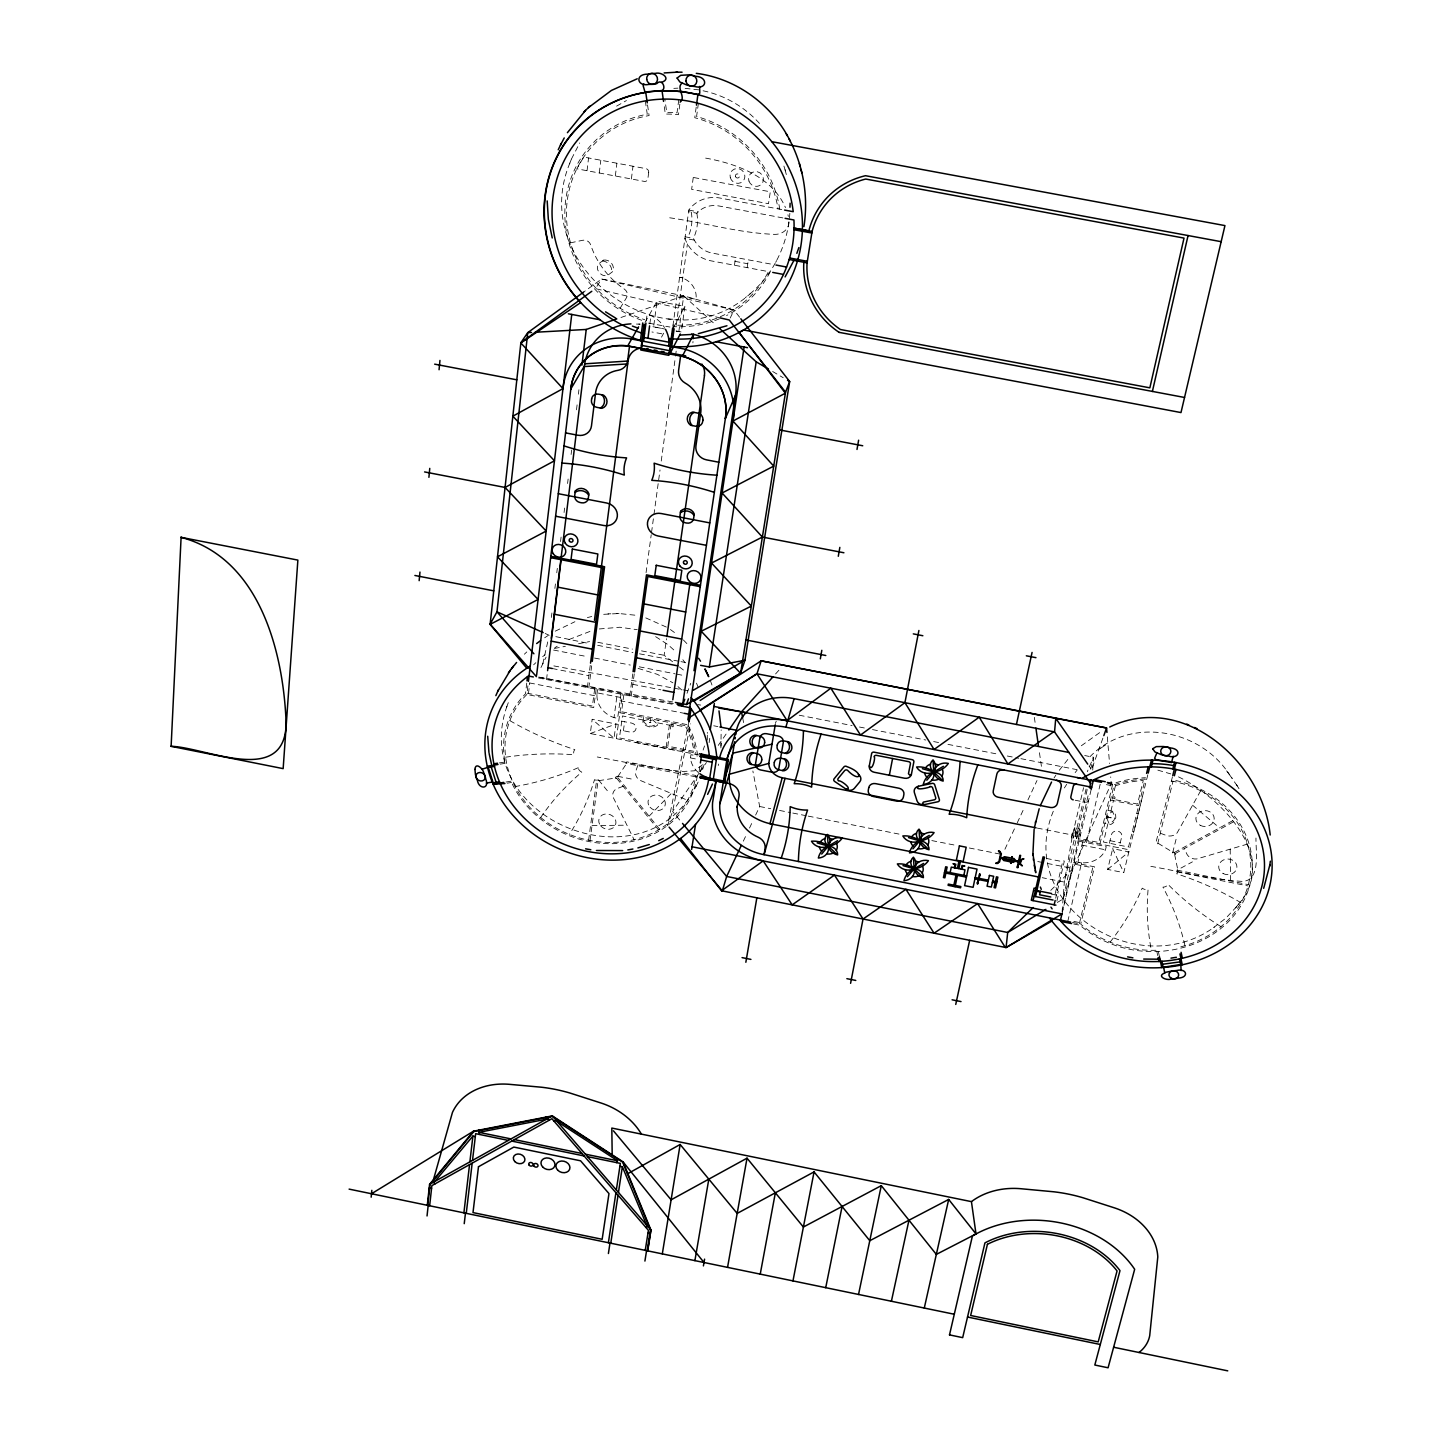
<?xml version="1.0" encoding="UTF-8"?>
<svg xmlns="http://www.w3.org/2000/svg" width="1443" height="1443" viewBox="0 0 1443 1443"><rect width="100%" height="100%" fill="white"/><g stroke="black" fill="none" stroke-linecap="round" stroke-linejoin="round"><path stroke-width="0.75" stroke-dasharray="5 3.75" d="M707.304 740.115L707.323 731.872L707.323 733.333M789.988 207.684L790.079 202.146M789.988 207.323L790.043 203.247M720.887 747.961L721.175 729.887M788.87 221.915C789.231 229.419 781.926 234.487 774.981 234.379C739.321 233.099 704.545 222.745 669.372 217.749M1092.73 770.093L1093.505 757.268L1084.703 755.537M692.893 342.875L693.001 341.45M1062.12 911.778L1064.321 882.07L1072.528 835.046L1083.567 787.68M721.013 746.103L721.247 743.001M789.844 213.348C787.842 244.192 773.556 274.423 749.584 294.21M526.749 683.062L525.486 693.794A99.044 85.84 22.2 0 0 505.23 763.329M587.048 170.725L588.564 157.954M695.67 776.785L625.793 763.383L626.821 761.85L695.869 775.504A97.565 84.56 22.2 0 1 562.752 831.475A97.565 84.56 22.2 0 1 526.875 694.462L528.174 683.549M528.481 693.452L529.725 682.972M599.278 172.998L600.811 160.245M551.37 617.442L551.911 612.968M554.888 588.419L555.429 583.946M556.782 572.781L557.323 568.326M560.551 541.54L561.093 537.067M564.069 512.518L564.61 508.044M567.586 483.495L568.127 479.022M571.103 454.473L571.644 450M576.497 409.83L577.308 403.12M578.39 394.192L578.932 389.736M546.536 679.545L547.33 672.889M615.331 175.992L616.901 163.239M631.385 178.986L632.99 166.234M587.355 687.571L590.241 665.385M588.816 687.842L591.684 665.836M594.66 688.996L592.424 706.024L527.038 693.163M699.025 754.978L590.295 733.531L592.171 719.299L618.289 724.44M596.121 689.285L593.704 707.611L526.875 694.462M597.582 689.574L596.717 696.121L528.264 682.683M646.211 321.013L647.041 314.845L650.955 315.584A30.105 27.94 33.9 0 1 664.501 327.543M678.769 99.747L677.02 112.879A110.696 104.509 40.7 0 0 666.738 112.41L664.862 99.098M649.873 323.827L650.955 315.584M679.851 104.112L678.463 114.682A109.037 102.94 40.7 0 0 665.331 114.069L663.816 103.373M676.118 331.024L681.312 331.962L684.884 306.313L657.034 301.244L653.607 326.912L663.996 328.806M588.6 840.205L596.662 780.122A3.193 2.76 22 0 1 594.516 779.689A299.098 253.409 30.9 0 1 569.372 834.397M590.025 840.493L597.961 781.493L599.007 781.312L598.629 780.032L596.662 780.122M696.193 107.143L694.75 117.713A109.037 102.94 40.7 0 1 778.066 208.874M620.941 694.155L617.64 718.325L614.015 717.622L616.846 696.716M698.376 103.373L696.59 116.504A110.696 104.509 40.7 0 1 779.761 209.181M616.341 738.672L622.402 694.444M672.925 325.865L688.798 210.083A32.973 31.331 38.3 0 1 719.949 198.034L782.395 209.668M646.067 572.655L651.226 534.704M651.533 532.467L653.643 516.847M653.95 514.61L660.028 469.967M661.237 461.038L675.198 358.351M675.504 356.114L676.406 349.422M678.841 331.565L683.693 295.851L601.623 279.004L582.972 292.55M623.863 694.732L621.536 711.742L687.157 724.639M676.244 325.198L687.427 243.939M623.394 730.753L624.639 721.734M629.725 695.869L632.774 673.881M631.186 696.157L634.559 671.789M635.533 742.46L675.991 750.432M636.976 742.748L637.157 741.449M643.56 717.405L642.802 722.69A10.011 8.784 21.3 0 0 657.395 725.342L658.134 720.273M650.468 721.428L650.847 718.848M672.618 661.76L664.141 655.284L666.54 638.654M657.286 746.752L657.467 745.454M734.433 265.223L735.569 257.467M666.143 747.167L669.768 722.564M699.134 771.662L700.198 764.393M709.126 742.604L709.758 738.311M747.185 267.622L748.34 259.866M1071.518 838.058L1072.293 832.882L1070.778 832.593M698.448 772.6A23.755 20.779 18.5 0 1 690.439 757.918L690.944 754.707L697.474 756.006M688.87 721.716L667.658 825.432L672.582 811.471L690.548 723.809M1057.34 902.47L1063.058 899.007L1087.228 789.357M1062.427 911.742L1088.816 792.297M542.766 663.87L548.43 638.78M718.253 765.53L718.596 764.05M1055.104 894.227L1062.878 860.786L1064.339 861.074L1055.681 898.249M1056.889 901.117L1058.783 893.001L1056.979 892.658M1086.074 789.068L1064.321 882.07L1042.225 877.687M1090.71 769.227L1093.505 757.268L1087.3 771.68M1061.958 913.906L1091.72 787.211M1082.701 841.954L1077.921 862.229A23.9 20.725 4.7 0 0 1105.482 849.783L1106.258 846.608L1079.021 841.233M1067.748 921.518L1080.987 865.475M1081.294 864.213L1081.583 862.95L1074.259 861.507M1086.381 842.676L1086.687 841.413M1086.976 840.133L1100.179 784.307M1079.328 923.809L1092.712 867.784L1073.664 864.014M1112.607 784.505L1098.754 842.459L1079.617 838.69M1159.45 956.709L1158.08 950.197A99.441 85.66 2.6 0 1 1080.717 924.115L1094.479 866.81L1073.971 862.752M1099.927 844.029L1114.104 784.794A99.441 85.66 2.6 0 1 1146.734 778.986M1108.116 818.037L1108.495 816.413M1107.845 823.863L1103.48 842.063L1128.516 847.005L1145.183 779.076M1110.93 811.002L1113.419 800.685M1109.396 843.235L1111.525 834.451A5.249 4.563 3.5 0 1 1117.712 831.114A5.249 4.563 3.5 0 1 1121.788 836.471L1119.66 845.255M1147.798 774.819L1123.772 872.618L1107.647 869.426L1113.166 846.644M1240.998 902.741A286.724 235.985 6.1 0 0 1176.73 873.809A3.265 2.814 1.9 0 0 1177.217 871.915L1177.109 870.147L1192.405 861.868M1172.419 776.875L1155.897 842.766L1157.683 843.848L1172.979 781.276M1172.6 852.939L1173.466 851.875L1175.432 854.527L1173.935 854.743L1172.6 852.939L1176.496 837.607M704.076 764.7L702.128 771.284M506.962 706.204C467.604 818.488 644.372 891.143 696.464 785.461M1071.608 837.77L1074.801 827.723L1073.249 838.094L1076.46 828.048L1074.891 838.419L1078.101 828.372L1076.532 838.744L1079.743 828.697L1078.174 839.068L1080.663 834.216M1063.058 899.007L1073.087 868.524L1111.254 783.549L1110.695 776.875M569.859 163.059C526.226 267.604 666.143 369.949 750.739 293.272M700.414 771.229L702.561 764.97M703.12 750.053L704.545 745.941M1053.3 811.237C1014.591 905.266 1137.246 983.35 1214.393 927.037M1102.885 738.185L1091.575 769.624L1089.014 765.962M637.878 765.367L635.696 771.392A9.163 7.955 20.6 0 0 639.736 780.212L687.608 800.288M506.547 707.341L508.928 701.027M687.012 693.325L690.746 683.333M571.5 158.928L579.707 142.965M569.552 163.835L571.807 158.135M1004.905 849.278L1014.772 828.138M1017.243 822.853L1024.638 806.998M1027.939 799.945L1036.994 780.537M743.343 841.143L746.771 833.874M749.512 828.084L752.921 820.851M755.627 815.097L759.685 806.511L752.867 770.995M730.212 318.019L734.036 310.029L683.693 295.851L618.831 318.218M695.941 786.543L698.322 781.583L697.799 782.665M540.963 667.514L546.103 657.142M775.685 262.373L776.532 260.714M673.484 327.687L684.884 306.313M661.525 337.157L663.672 333.189M1200.63 790.818L1177.145 832.864A9.434 8.189 1.6 0 1 1166.9 835.677L1159.883 833.08M645.003 322.492L657.034 301.244M620.129 308.225L626.551 297.601A6.512 6.043 37.3 0 0 624.404 289.141A83.604 78.86 40.6 0 1 590.656 244.823A6.566 6.097 41.4 0 0 582.882 240.241L570.526 242.821M1064.393 787.95L1066.702 784.289M1054.021 778.011L1055.825 775.252M617.207 776.208L615.331 777.362L615.728 778.643L618.47 776.965L617.207 776.208L634.469 779.635M617.838 776.587L626.424 763.762M702.543 764.718L694.534 770.796L681.872 771.536L652.741 767.478L597.276 756.98M698.899 773.394L672.582 811.471L679.707 820.021M699.981 771.843L706.457 762.463M718.253 745.4L727.831 731.565M1238.365 904.328C1280.446 857.052 1219.714 796.356 1178.083 776.677M1059.306 770.273L1068.271 758.91M1213.617 927.578L1225.937 918.109L1236.489 906.781M1235.605 907.936L1239.284 903.138M1075.143 772.582L1077.109 770.165M775.558 673.953L780.952 667.983M649.079 816.179L671.32 793.452M1050.757 890.367L1073.087 868.524L1046.608 863.293M533.639 664.808L535.84 662.698M524.368 654.22L526.785 651.929M1089.916 756.763C1129.256 716.035 1199.584 728.282 1229.256 774.332M1081.33 745.76L1101.947 730.988M1107.647 869.426L1128.877 851.875L1112.661 848.664L1123.772 872.618M745.291 297.673L746.428 296.753M542.658 656.655L545.021 654.797M1102.759 746.825L1105.5 745.003M1099.332 749.115L1102.272 747.167M544.66 637.788L548.015 635.569M554.779 647.781L557.232 646.193M616.594 106.115L626.442 100.559M555.248 631.168L574.909 621.717M1174.404 852.452L1235.082 819.408M1175.215 853.553L1235.893 820.544M568.975 639.538L592.117 630.591M623.142 786.291L616.72 788.726A9.109 7.864 20.9 0 0 612.95 796.879L634.09 839.664M590.295 733.531L615.981 723.989L614.033 738.221L592.171 719.299M1247.528 844.083L1196.734 858.964A9.416 8.117 1 0 1 1187.192 854.689L1184.306 848.592M587.391 617.586L591.72 616.504M554.365 648.484L565.367 646.32M578.571 643.722L589.574 641.576M599.278 628.968L619.841 627.236L637.301 629.707M505.952 782.034L512.355 780.988M507.142 783.188L511.544 782.467M499.368 762.914L504.978 762.012M500.18 764.141L506.619 763.113M598.809 780.681L615.53 778.011M1177.109 870.147L1248.339 884.649M603.697 614.321L619.065 613.528L635.605 615.241M673.827 88.348L677.903 88.149M607.99 613.87L610.84 613.798M616.702 613.582L619.065 613.528M592.027 825.594L626.929 825.18M636.453 324.062L640.115 324.17A54.69 50.523 32.2 0 0 637.103 323.917M685.118 88.366L699.44 89.935M668.001 318.957L678.336 319.57M697.654 704.599L700.721 705.086M661.868 333.802L651.965 331.98M648.556 323.142L669.913 327.038M676.208 331.114L679.671 331.746M553.859 665.908L691.287 691.395M538.654 677.056L675.396 702.452M782.882 217.911L718.812 205.952A24.729 23.485 38.3 0 0 696.879 213.221L688.582 211.67M688.798 210.083L698.196 211.85M685.136 236.796L693.398 238.348A24.729 23.485 38.3 0 0 712.102 253.066L773.827 264.628M694.263 240.115L684.92 238.366A32.973 31.331 38.3 0 0 711.002 260.84L768.452 271.609A109.037 102.94 40.7 0 1 673.033 325.072M734.992 261.345L747.763 263.744M705.645 158.117C736.651 163.708 771.951 176.533 785.479 207.612M682.755 277.868L679.581 277.272A19.499 18.29 35.1 0 1 696.013 299.278L677.056 295.707M639.502 653.823L678.787 661.237M680.97 661.652L685.335 662.463M1106.853 782.701L1111.254 783.549M652.957 326.695L665.818 329.22M597.799 642.315L632.449 649.097M641.504 650.865L664.141 655.284M553.535 650.035L585.642 656.331M594.57 658.062L630.32 665.061M639.267 666.81L675.071 673.827M676.857 674.17L684.018 675.577M799.224 715.223L852.11 725.576M859.487 727.019L864.339 727.975M872.492 729.581L925.847 740.025M933.675 741.576L939.808 742.766M947.961 744.372L999.115 754.4M1007.304 756.006L1018.74 758.242M1020.941 758.675L1077.037 769.66M552.272 668.524L588.906 675.703M632.828 684.325L660.912 689.826M1107.448 782.124L1113.96 783.405A100.92 86.941 2.6 0 1 1145.508 777.723M1107.665 783.531L1114.104 784.794M1106.348 784.631L1112.3 785.804M540.079 677.362L673.376 703.535M538.473 677.957L674.512 704.671M1142.351 796.969L1133.513 832.936M620.508 697.438L597.149 692.856A23.809 20.887 22.7 0 0 614.015 717.622M620.057 700.721L684.397 713.347M1110.443 800.107L1138.671 805.645M713.726 725.775L717.856 726.587M1075.215 800.252L1085.1 802.182A3.03 2.652 4.3 0 0 1088.671 800.18M1136.759 813.383L1138.256 813.672M619.895 712.752L686.958 725.955A97.565 84.56 22.2 0 1 695.995 754.382M649.693 720.31L651.533 720.67M1107.971 810.407L1113.743 811.543A10.155 8.838 3.7 0 1 1110.894 824.458L1104.887 823.286M643.181 720.021L622.456 715.944L619.426 737.95L695.797 753.012M657.755 722.889L669.39 725.162M621.735 721.157L631.745 723.123A5.177 4.527 21.8 0 1 636.038 728.607A5.177 4.527 21.8 0 1 630.483 732.16L620.49 730.176M1106.438 816.846L1109.378 817.441M1132.358 831.366L1133.837 831.655M690.439 757.918L696.987 759.216M1110.01 840.674L1120.273 842.712M1037.337 828.102L1072.528 835.046M1079.328 839.952L1129.364 849.837M1081.961 845.129L1105.482 849.783M1150.829 866.341C1180.428 871.536 1209.811 879.112 1239.844 881.24C1261.597 883.531 1255.608 851.316 1255.969 838.022M1177.217 871.915L1247.997 885.912M1046.373 858.441L1062.661 861.669M759.685 806.511L770.724 808.693M779.563 810.443L790.584 812.625M792.802 813.058L806.042 815.692M808.242 816.125L900.937 834.469M931.835 840.584L956.114 845.382M969.335 847.997L1000.233 854.112M1037.77 861.543L1044.389 862.86M1051.46 894.155L1056.402 895.129M1073.826 921.428L1079.617 922.582M1072.438 922.438L1080.771 924.097M1073.718 923.989L1080.031 925.252A100.92 86.941 2.6 0 0 1239.844 907.503A100.92 86.941 2.6 0 0 1173.321 779.978M555.826 636.652L588.87 643.47M597.691 645.292L632.936 652.561M638.095 668.38L657.431 674.368L672.889 682.792M703.084 90.783C725.288 95.4 745.797 107.54 760.587 124.711M720.49 317.965L595.436 288.636L601.623 279.004L734.036 310.029L740.403 318.218M1157.863 770.165L1170.76 773.899M645.779 617.893L666.882 627.308M545.183 633.495L549.206 635.299M655.627 636.652L667.911 644.606L676.154 652.056M772.654 371.5L783.224 377.741M1158.116 843.307L1173.033 852.398M670.418 629.563L677.164 634.505M679.419 666.955L684.505 670.851M677.976 686.634L682.07 690.277M1192.585 805.212L1219.515 827.885M683.693 295.851L715.259 324.567M683.387 639.971L687.986 644.732M598.629 780.032L609.325 793.181M617.929 777.777L659.649 829.202M616.792 778.48L658.513 829.887M1229.436 774.602L1237.932 786.958M1226.586 770.851L1232.196 778.21M682.864 659.722L685.191 662.842M1236.398 784.433L1240.331 790.944M696.5 683.17L698.051 686.94M710.461 680.843L711.976 685.028M785.046 169.733L786.868 176.587M783.91 166.071L785.533 171.32M787.932 214.7L788.329 216.45M1156.853 951.496L1157.701 955.537M1174.674 854.635L1177.849 870.039M742.64 717.694L743.776 723.61M1034.36 717.387L1035.389 724.548M1039.447 752.723L1041.449 766.522M647.546 104.888L649.097 115.566A109.037 102.94 40.7 0 0 566.45 211.454A109.037 102.94 40.7 0 0 644.787 319.733M645.328 100.92L647.258 114.195A110.696 104.509 40.7 0 0 564.844 212.139A110.696 104.509 40.7 0 0 644.57 321.266M1107.322 736.868L1109.577 763.545M1230.194 849.169L1230.608 881.132M1171.409 780.952A99.441 85.66 2.6 0 1 1250.702 862.625A99.441 85.66 2.6 0 1 1178.552 947.384M697.312 775.793A99.044 85.84 22.2 0 1 613.69 843.668A99.044 85.84 22.2 0 1 511.002 781.258M688.473 725.847A99.044 85.84 22.2 0 1 697.492 754.671M770.129 271.933A110.696 104.509 40.7 0 1 726.551 315.548M719.408 318.831A110.696 104.509 40.7 0 1 672.817 326.605M696.879 213.221A43.957 41.378 41.5 0 1 693.398 238.348M691.305 212.175A43.957 41.36 41.7 0 1 687.842 237.301M1220.958 926.64A321.482 279.852 -8.2 0 1 1168.036 884.433A5.664 4.87 2.4 0 1 1162.95 887.138A288.726 243.416 10.9 0 1 1184.956 945.67M1110.118 942.099A298.809 261.742 12.8 0 0 1142.225 888.148A5.646 4.852 2.9 0 0 1148.105 889.267A310.768 260.317 -5.3 0 0 1151.37 950.306M540.674 817.496A287.644 242.767 14.3 0 1 581.782 772.131A5.556 4.798 22.5 0 1 578.228 767.712M578.192 767.73A310.714 273.719 33.2 0 1 515.061 786.561M509.866 720.652A313.816 286.291 27.1 0 0 574.837 749.62A5.574 4.816 22.9 0 0 574.224 754.761M505.645 757.196A282.034 233.189 19.4 0 1 574.188 754.743M602.416 260.967A9.524 8.856 39.4 0 1 611.561 272.456M775.396 723.466A15.602 13.799 16 0 1 776.262 721.211M1106.961 818.578L1108.873 823.141A2.183 1.894 3.6 0 0 1110.226 823.412L1113.816 820.49A11.382 9.921 3.8 0 0 1114.808 816.882L1112.896 812.301A2.183 1.912 3.5 0 0 1111.543 812.03L1107.953 814.97A11.4 9.921 3.3 0 0 1106.961 818.596M649.639 722.402L650.919 722.6L649.657 722.312M671.392 725.793C674.242 729.509 673.665 722.276 671.392 725.721M1109.901 817.658L1111.218 817.784L1109.938 817.532M1113.058 797.799C1116.142 801.28 1115.295 794.191 1113.094 797.654M648.701 172.42L647.871 178.806A3.337 3.139 45 0 1 644.245 181.385L576.821 168.813L583.712 157.053L645.887 168.633A3.337 3.157 45.5 0 1 648.701 172.42M693.271 177.453L691.63 189.376L768.506 203.697L770.309 191.793L693.271 177.453M671.031 724.152L667.784 746.157L694.065 751.352A96.086 83.279 22.2 0 0 685.984 727.092L671.031 724.152M1115.421 785.786L1112.228 799.097L1137.499 804.058L1143.253 780.519A97.908 84.343 2.6 0 0 1115.421 785.786M644.263 720.652L644.065 720.923A2.146 1.894 21.4 0 0 643.903 722.113L647.492 725.306A11.237 9.848 21.3 0 0 651.587 726.208L656.493 724.584A2.146 1.894 21.1 0 0 656.655 723.412L653.066 720.201A11.201 9.812 21.1 0 0 648.971 719.299L644.263 720.652M603.643 260.065L599.639 263.059A6.548 6.079 39.5 0 0 598.809 271.807L599.819 273.07A6.548 6.079 39.4 0 0 608.766 274.531L612.788 271.537A8.297 7.72 39.4 0 0 603.643 260.065M748.953 181.097A7.576 7.269 41.5 0 0 761.597 184.091A7.576 7.269 41.5 0 0 757.431 171.789A7.576 7.269 41.5 0 0 748.953 181.097M730.284 177.561A7.576 7.251 42.6 0 0 742.712 181.421A7.576 7.251 42.6 0 0 739.393 168.903A7.576 7.251 42.6 0 0 730.284 177.561M735.461 176.407A2.11 2.02 42.6 0 0 738.924 177.489A2.11 2.02 42.6 0 0 737.986 173.99A2.11 2.02 42.6 0 0 735.461 176.407M1223.159 873.556A9.109 7.81 0.2 0 0 1236.922 866.954A9.109 7.81 0.2 0 0 1223.357 860.028A9.109 7.81 0.2 0 0 1223.159 873.556M1200.378 825.396A9.163 7.955 0.3 0 0 1214.194 818.632A9.163 7.955 0.3 0 0 1200.522 811.633A9.163 7.955 0.3 0 0 1200.378 825.396M650.053 807.232A8.802 7.612 19.8 0 0 664.844 806.078A8.802 7.612 19.8 0 0 655.122 795.075A8.802 7.612 19.8 0 0 650.053 807.232M600.829 826.009A8.748 7.504 21 0 0 615.476 824.891A8.748 7.504 21 0 0 605.735 813.978A8.748 7.504 21 0 0 600.829 826.009"/><path stroke-width="1.5" d="M1089.772 787.968L1090.98 779.617M869.299 765.926C872.203 772.781 875.901 756.366 874.079 756.763A2.092 1.858 12.4 0 1 876.478 755.356L908.693 761.67A2.11 1.858 11.1 0 1 910.407 763.906L908.459 773.737L909.974 775.252L911.399 774.314L913.852 761.886A2.11 1.858 11 0 0 912.156 759.649L874.025 752.164A2.092 1.858 12.5 0 0 871.626 753.589L869.299 765.926A5.988 5.267 12.4 0 0 874.187 772.258L904.527 778.228A5.988 5.267 11.2 0 0 911.417 774.224M693.217 338.6L693.325 337.157M693.434 335.732L693.542 334.289L691.81 333.964M1090.728 783.621L1054.544 731.908L1055.753 718.325L761.164 660.84L700.144 700.486M419.155 580.663L419.967 572.077M428.914 477.326L429.761 468.38M439.069 369.733L439.953 360.425M371.176 1197.185L371.825 1190.331M526.803 668.235L490.115 624.386L520.869 342.731L527.759 332.648L583.603 292.099M427.29 1205.284L429.581 1184.342L473.484 1131.204L552.29 1115.89L623.069 1161.904L704.004 1262.517M427.038 1215.962L428.174 1205.482M429.653 1205.771L431.872 1185.623L551.911 1118.704L648.43 1230.338L645.237 1250.36M638.6 326.839L627.759 345.851A55.934 51.443 31.6 0 0 570.815 388.979L584.379 366.053M427.705 1205.374L430.05 1184.523L473.827 1131.583L552.236 1116.323L622.654 1162.12L650.45 1230.013L647.204 1250.756M463.888 1212.86L469.552 1164.609M469.877 1161.849L472.925 1136.02L434.974 1181.33M527.002 680.916L527.507 676.605M464.231 1223.664L465.458 1213.184M528.427 681.367L571.735 314.43M466.251 1213.347L472.168 1163.148M472.51 1160.388L475.667 1133.675L508.351 1140.403M479.274 1134.432L479.509 1132.448M536.598 675.324L570.905 388.185M581.908 365.169L586.237 329.455L616.81 318.921M551.316 638.203L584.704 363.834A54.69 50.523 32.2 0 1 630.97 323.881M547.6 670.67L561.093 559.704M1263.689 888.329L1269.876 864.808M1269.696 866.197L1270.345 861.182M629.491 346.356L627.633 360.696A12.825 11.833 33.9 0 1 618.091 370.31A30.303 27.868 31.6 0 0 595.508 393.47L591.468 425.974A12.644 11.526 32.2 0 1 577.795 435.227L565.566 432.882M594.462 620.328L628.066 361.021A16.685 15.458 32.5 0 1 641.125 348.034M590.53 663.167L602.921 567.821L550.649 557.683M592.261 661.417L604.581 566.738L550.811 556.313M640.439 340.548L642.748 322.943M644.191 324.17L640.8 350.018L668.885 355.339L672.636 328.03M644.714 324.675L641.558 348.665L669.895 353.842L680.284 333.964M643.542 341.251L645.941 323.088M647.961 338.239L649.584 325.884M680.122 102.146C686.489 97.258 675.775 87.843 681.998 83.189M803.913 226.623C808.585 196.807 803.408 165.44 789.032 138.853M696.464 105.159L697.925 94.462L681.547 91.432M668.56 345.995L669.588 338.474L671.139 338.78A123.918 116.991 40.8 0 0 793.939 219.985L785.1 218.326M669.895 353.842L673.484 327.687M671.698 346.482L674.097 328.878M633.08 671.68L646.482 574.855L700.45 585.317M634.559 671.789L647.799 576.515L700.252 586.688M1034.126 829.382L1032.917 853.805L1035.749 872.69L1035.226 870.093M680.591 356.042L678.607 370.364A12.807 11.923 30 0 0 685.154 383.062A30.267 27.976 29.3 0 1 700.613 413.51L695.923 445.959A12.608 11.634 25.8 0 0 706.547 459.866L718.83 462.229M481.8 769.317L487.031 767.64L488.708 768.722L492.911 781.944L486.327 783.116M666.846 636.561L704.491 375.541M672.799 699.783L689.754 584.649M700.414 762.932L701.695 754.184M682.395 706.222L725.378 418.434L735.461 395.292A54.618 50.721 29.8 0 0 693.542 334.289L682.395 356.223A55.862 51.641 29.3 0 1 725.378 418.434M616.72 1162.643L617.009 1160.659M693.993 670.67L735.461 395.292M608.387 1242.748L615.927 1192.748M616.341 1189.988L620.346 1163.383L587.517 1156.637M687.878 719.859L744.119 347.041M608.405 1253.516L609.974 1243.072M689.123 721.554L691.071 708.711M610.768 1243.235L618.037 1195.183M618.452 1192.441L622.348 1166.684L619.895 1166.341M680.555 838.491L721.554 890.764L1006.06 947.564L1061.958 913.906L764.087 854.689A51.876 45.076 15.9 0 1 719.823 803.823L726.965 759.162L736.417 730.248A51.172 45.076 16 0 1 794.137 698.665L1069.281 752.524M700.613 665.349L709.343 666.991L756.186 361.814L719.786 328.679M734.649 741.738L729.328 774.242L719.823 803.823M735.082 738.87L735.317 737.427M735.75 734.559L736.417 730.248L719.913 727.001M691.63 849.44L695.526 824.458M710.263 729.689L714.357 703.462M782.196 777.705A15.512 13.6 15.9 0 1 768.794 763.365L775.252 724.783M709.09 758.296L709.289 756.998M712.734 759L709.703 778.228A23.755 20.779 18.5 0 1 699.855 773.701M647.673 1250.865L650.937 1230.031L623.069 1161.904M713.329 778.949L716.558 758.441M644.913 1261.074L646.572 1250.648M647.618 1250.847L650.937 1230.031L552.29 1115.89L429.581 1184.342M693.939 701.027L740.584 673.34L785.551 392.189L789.664 381.529L740.818 318.759M807.07 262.86L812.084 231.475A76.587 74.152 21.5 0 1 865.728 179.04L1184.018 238.095L1149.855 387.842L840.421 329.509A76.317 73.683 20.7 0 1 807.07 262.86L789.141 259.487M662.301 1253.895L680.14 1144.479L627.398 1173.899M716.179 780.97L712.608 802.398A59.055 51.317 15.9 0 0 763.167 860.822L792.189 904.869L834.451 875.107L863.04 919.011L850.594 983.314M694.895 1260.641L708.82 1179.129M745.851 962.265L756.854 897.817M737.102 807.359L739.032 796.157A11.815 10.263 17.6 0 0 729.22 783.621L699.801 777.615M703.408 1265.908L704.581 1259.126M820.327 658.838L821.825 650.306M838.293 556.276L839.844 547.384M856.998 449.458L858.621 440.205M727.543 1267.387L747.023 1158.17L671.121 1199.818L613.437 1130.825M760.227 1274.169L775.36 1192.784M889.357 775.252L892.586 758.513M792.965 1280.933L814.068 1171.896L737.175 1213.419L680.14 1144.479M1053.733 731.745L1007.899 763.96L979.22 717.189L934.09 749.476L904.923 702.669L918.902 630.483M1034.36 827.885L1039.194 808.747M1035.316 822.943L1035.623 821.446M825.721 1287.697L842.081 1206.492M688.87 721.716L689.772 717.297L756.962 673.773L761.164 660.84L1106.565 727.975L1106.943 732.431M945.868 873.087L944.876 877.831L943.433 877.542L945.688 866.774L947.131 867.063L946.139 871.825M858.531 1294.479L881.294 1185.641L936.327 1254.4L976.009 1233.963L971.428 1201.64L611.814 1128.065L612.193 1154.833M950.143 872.636L951.298 867.117L965.006 869.84L963.834 875.342M954.328 867.712L954.959 864.736L953.011 863.69L955.825 864.249L955.05 867.856M953.607 886.417L956.006 875.089M957.43 868.325L959.036 860.695M955.05 886.705L957.449 875.378M958.874 868.614L960.497 860.984M961.254 869.083L962.012 865.475L964.826 866.034L962.607 866.251L961.976 869.227M978.156 879.49L977.344 883.278L978.877 879.635M978.426 878.246L979.977 874.584L979.148 878.39M891.395 1301.279L908.964 1220.201M955.753 1004.436L969.66 940.313M1016.449 724.458L1032.07 652.434M997.78 863.148L995.724 863.347L996.824 862.95M1000.215 852.001L998.43 851.027L999.278 851.803M995.129 882.845L994.083 887.607L995.526 887.896L997.889 877.128L996.446 876.839L995.399 881.601M1000.432 858.188L999.62 861.868L997.077 863.617M1000.558 857.557L1001.37 853.859L999.783 851.298M1008.062 859.794L1005.681 857.9L1005.248 859.812L1020.291 862.12M1010.677 863.275L1010.984 861.922M1011.814 858.134L1012.12 856.781M1017.117 867.586L1018.415 861.742M1018.56 861.128L1019.876 855.266M1017.838 867.73L1019.155 861.886M1019.281 861.273L1020.598 855.41M924.278 1308.061L948.682 1199.44L976.027 1233.963M1033.08 900.612L1043.073 856.871L1044.534 857.16L1036.886 890.602M1035.533 896.554L1036.741 891.233M1152.38 391.486L1188.058 235.534M1040.385 891.305L1039.591 894.786L1050.793 897.005M949.494 1334.919L972.42 1235.984A108.135 85.137 7.7 0 1 1134.667 1269.281L1108.08 1367.784L1094.822 1365.024L1120.002 1270.616A94.48 74.387 7.7 0 0 984.938 1242.892L962.679 1337.643L949.494 1334.883M1054.148 904.797L1055.176 900.432M1060.515 920.075L1062.03 913.599M1091.215 789.285L1093.235 780.699M1146.572 773.376L1148.177 766.882M1148.213 773.123L1151.406 760.136L1152.903 760.425L1151.316 766.882L1149.818 766.594M1174.512 762.301L1172.852 768.866L1174.368 769.155M1172.744 775.576L1176.009 762.571M1174.368 775.775L1175.955 769.48M737.265 806.096A34.181 29.69 15.9 0 0 758.026 837.12A11.706 10.083 16.2 0 1 765.079 848.394L764.087 854.689L785.028 778.336M433.459 1179.652L452.453 1112.427A64.52 51.587 19.6 0 1 508.964 1084.288L541.486 1087.228A133.856 105.988 18.5 0 1 570.021 1093.054L601.641 1103.21A64.574 51.768 18 0 1 641.413 1134.126M726.965 759.162A52.273 45.779 16 0 1 785.858 727.182L794.137 698.665M723.43 782.449L732.9 753.174L772.258 744.119M675.396 702.452L686.417 704.509L740.62 673.141L744.967 660.227L789.664 381.529L787.517 380.267M796.861 253.337L798.863 247.583M1103.823 735.623L1106.565 727.975L1055.753 718.325L1087.733 764.123M686.417 704.509L688.509 698.881M684.776 699.332L682.539 705.32L677.038 704.238M1040.259 805.789L1051.55 782.052M712.463 784.054L707.629 794.353M497.889 691.053L510.299 670.31M495.851 695.634L498.484 689.718M797.221 261.003L797.889 259.524M794.137 259.956L785.118 276.912M741.269 845.526L726.659 876.46L722.312 890.926L669.101 827.146M560.443 145.184L564.231 137.933M558.225 149.765L561.327 143.308M567.406 132.684L585.533 110.371M728.877 730.032L741.504 711.76L772.889 676.929M511.453 668.794L516.576 662.463M508.423 672.817L513.311 666.305M821.698 854.04L828.282 846.139A21.32 18.506 13.9 0 0 842.351 837.896A11.923 10.317 13.2 0 0 828.282 846.139A11.905 10.281 14 0 1 818.343 858.044A21.194 18.29 13.2 0 1 828.282 846.139L837.589 840.692M558.405 1119.858L557.088 1121.427L617.622 1160.785L585.389 1154.184M926.803 780.212L933.747 772.023A12.175 10.732 9.6 0 1 948.358 763.419A21.789 19.246 10.3 0 1 933.747 772.023A12.157 10.696 10.5 0 1 923.286 784.379A21.663 19.012 9.6 0 1 933.747 772.023L943.415 766.323M912.932 848.863L919.732 840.908A12.013 10.426 10.1 0 1 934.108 832.593A21.483 18.723 10.7 0 1 919.732 840.908A11.995 10.408 10.9 0 1 909.469 852.903A21.356 18.488 10.1 0 1 919.732 840.908L929.256 835.407M907.394 876.713L914.159 868.848A11.941 10.299 10.2 0 1 928.444 860.659A21.356 18.506 10.8 0 1 914.159 868.848A11.923 10.281 11 0 1 903.967 880.699A21.248 18.272 10.3 0 1 914.159 868.848L923.61 863.437M617.171 1160.497L618.506 1158.945M1033.206 907.521L1007.701 932.485L1006.06 947.564L1051.893 921.067M588.401 107.648L611.381 90.458L637.211 78.788M583.964 111.887L589.934 106.151M536.652 643.56L540.566 640.584M904.923 702.669L860.497 735.046L830.843 688.203L787.102 720.652L756.962 673.773L700.216 709.92M520.869 342.731L591.792 291.288M721.554 890.764L763.149 860.912M1015.132 861.092L1013.329 862.391L1003.661 860.479L1002.2 858.531M863.04 919.011L905.933 889.321L934.072 933.206L977.614 903.589L1005.284 947.42M996.139 863.437L998.935 861.507L1000.594 853.949L998.827 851.099M1181.095 970.616L1180.879 965.692L1179.707 964.664L1163.599 967.189L1164.645 972.51L1169.515 971.518A34.109 28.589 2.9 0 1 1176.496 970.562C1186.831 967.82 1189.465 977.687 1178.083 978.12A34.398 29.113 2.8 0 1 1171.121 979.057C1166.215 980.951 1156.023 975.901 1165.186 972.853M371.5 1193.758L473.484 1131.204M1045.886 909.397L1007.701 932.485L726.659 876.46L682.539 823.43M643.885 83.91L643.109 85.552L644.967 91.973L662.012 90.548C666.612 88.366 661.85 77.886 656.727 83.658A39.971 37.752 56.5 0 1 648.899 84.397C637.03 86.905 634.722 74.188 647.438 74.152A39.286 37.175 50.6 0 1 655.266 73.413C661.67 71.483 671.789 78.968 661.597 82.305M693.199 690.277L744.967 660.227L709.343 666.991M1002.344 857.918L1004.508 856.691L1014.176 858.603L1015.259 860.461M554.202 1121.355L556.096 1120.291M733.062 420.184A63.6 58.784 29.3 0 0 683.513 348.881L628.805 338.51A64.087 58.947 31.6 0 0 562.986 388.618L512.842 416.179L554.455 460.804L505.068 487.445L424.585 471.933M881.294 1185.641L803.39 1227.037L747.023 1158.17M645.905 1227.416L647.817 1226.406M948.682 1199.44L869.786 1240.709L814.068 1171.896M490.115 624.386L538.095 599.458L497.492 556.836L546.176 531.06L505.068 487.445M843.902 552.759L762.373 537.049L711.543 563.041L751.334 606.096L701.244 631.24L740.584 673.34M658.729 840.674L663.257 838.437M1109.739 727.001C1183.098 691.522 1262.859 761.994 1270.183 835.01M726.947 325.757L698.322 333.676M977.506 882.521L977.488 884.18L978.282 882.701M649.278 844.534L637.896 847.907M979.941 875.324L979.761 873.664L979.075 875.216M768.848 763.383L729.328 774.242A50.794 44.408 15.9 0 0 772.618 824.26L1037.806 876.821M918.451 786.255C913.022 791.684 931.962 787.012 930.05 786.561A2.092 1.84 10.2 0 1 932.629 787.932L935.695 797.6A2.092 1.84 10 0 1 934.252 799.819L923.304 802.128L922.492 803.697L924.205 804.635L937.932 801.767A2.092 1.84 9.9 0 0 939.375 799.548L934.685 784.758A2.092 1.84 10.1 0 0 932.106 783.387L918.451 786.255A5.988 5.249 10.6 0 0 914.375 792.604L916.972 800.703A5.97 5.231 10.4 0 0 924.314 804.617M1156.853 753.012L1154.616 758.224L1155.843 759.649L1171.554 762.589L1173.159 756.24M627.813 849.927L632.9 849.025M492.694 782.882L499.549 781.745M503.805 782.395L493.109 784.144L504.924 783.549M493.759 763.816L497.51 763.221M487.283 766.215L498.033 764.483M487.698 767.478L494.588 766.377M1170.976 958.134L1176.37 957.286M1162.535 964.249L1180.121 961.886M664.141 72.944L677.489 72.15M622.673 850.594L596.41 850.504M691.81 334.451L679.869 335.065M584.704 363.834L628.066 361.021M584.325 366.558L627.687 363.925M531.529 332.449L527.759 332.648L496.969 611.832L490.133 624.188L536.435 676.659M535.263 332.251L586.237 329.455M1159.974 959.216L1143.686 959.054M676.064 72.15L682.07 72.204M696.302 73.34C736.435 78.427 772.474 105.014 790.295 141.18M718.65 708.026L745.905 712.626M697.925 94.462L699.765 93.236L699.657 86.454M668.704 352.813L685.678 355.844M585.605 848.827L590.818 849.747M1127.578 956.871L1132.899 957.827M794.065 228.138L812.084 231.475M794.011 229.744L811.85 233.026M771.843 141.685L1224.945 225.595L1180.987 412.572L743.632 329.978A210.768 198.431 47.2 0 1 739.087 332.467L785.371 393.199L732.954 421.031L773.719 466.107L722.095 493.001L762.373 537.049M1221.157 241.684L865.493 175.703A79.112 76.623 21.6 0 0 808.838 230.898L794.299 228.174M784.559 210.083L793.235 211.688A123.918 116.991 40.8 0 0 673.628 99.314A123.918 116.991 40.8 0 0 553.03 197.042A123.918 116.991 40.8 0 0 642.983 333.441L644.534 333.73M789.592 257.972L807.322 261.291M775.955 265.043L786.579 267.027M772.726 272.42L783.441 274.423M669.083 353.896L682.467 356.403A55.682 51.461 29.3 0 1 725.36 418.596M839.086 332.341L1184.541 397.474M568.38 313.798L599.693 319.715M715.999 341.72L747.492 347.673M644.047 337.5L669.065 342.244A30.105 27.94 33.9 0 0 665.62 329.509M772.618 824.26L769.985 823.7L782.196 777.759L1036.11 827.867M641.413 345.328L669.534 350.685M640.981 348.539L627.831 346.031A56.097 51.605 31.6 0 0 570.797 389.123M434.668 364.159L516.81 379.816M779.509 429.906L862.734 445.761M558.297 493.704L606.673 503.012A12.428 11.219 27.9 0 1 617.297 516.594A12.428 11.219 27.9 0 1 603.769 525.505L555.609 516.215M709.776 522.889L661.201 513.528A12.41 11.255 25.4 0 0 647.528 522.42A12.41 11.255 25.4 0 0 658.062 536.002L706.421 545.346M913.293 633.874L922.853 635.732M1026.334 655.807L1035.948 657.665M557.756 587.139L599.35 595.219M643.993 603.895L685.714 612.012M414.899 575.468L493.777 590.836M745.923 639.934L825.793 655.501M554.473 614.267L595.833 622.33M640.223 630.988L681.727 639.087M756.962 673.773L1054.544 731.908M551.208 641.125L592.351 649.17M636.507 657.792L677.795 665.872M547.979 667.676L552.272 668.524M663.077 690.259L673.881 692.369M1094.425 779.581L1105.284 781.709M1077.236 777.561L1080.212 778.156M713.888 706.421L1101.586 782.34M529.04 676.118L533.369 676.965M678.102 705.374L689.718 707.647M785.858 727.182L1091.72 787.211M646.807 348.539L648.268 348.827M654.076 349.982L656.98 350.541M661.345 351.407L664.249 351.966M627.759 345.851L654.04 351.028M684.397 713.347L688.726 714.195M699.422 753.733L728.408 759.433L724.675 782.701L700.378 777.885M700.288 755.23L728.192 760.732M699.657 756.421L716.359 759.721M701.334 760.064L712.229 762.229M700.017 776.316L724.909 781.24M1019.732 855.861L1020.472 856.006M999.837 857.413L1005.537 858.549M1008.224 859.072L1020.435 861.489M999.692 858.044L1005.392 859.162M1017.243 866.99L1017.982 867.135M170.905 746.284C205.267 747.095 284.902 787.193 286.147 723.592C283.549 651.641 259.578 557.972 180.844 537.283M1035.858 888.455L1034.072 888.112L1031.294 900.27L1055.933 905.158M944.696 871.554L966.666 875.901M975.197 877.597L988.383 880.212M992.64 881.06L996.842 881.889M1035.443 890.313L1051.604 893.524M944.425 872.799L966.395 877.146M974.927 878.841L988.112 881.457M992.369 882.304L996.572 883.134M1035.298 890.944L1040.241 891.918M1034.072 896.265L1053.065 900.035M953.877 885.172L948.358 884.09L948.105 885.317L960.569 887.806L960.84 886.561L955.32 885.461M692.045 846.77L1070.634 922.095M1061.074 921.482L1071.608 923.574M742.063 957.611L750.919 959.397M846.861 978.661L855.771 980.446M952.091 999.801L961.02 1001.586M511.002 1138.906L478.896 1132.322L546.302 1119.227L545.454 1117.207M514.411 1139.609L581.962 1153.48M511.76 1141.088L584.108 1155.951M472.907 1136.146L475.306 1136.651M429.184 1188.022L431.547 1188.509M647.961 1233.206L650.36 1233.693M349.098 1189.122L954.274 1314.248M967.513 1317.026L1100.306 1344.497M1113.617 1347.239L1227.759 1370.85M720.49 317.965L729.256 320.021L785.551 392.189M922.366 768.686L933.747 772.023A9.163 8.063 10 0 1 943.145 781.114A12.067 10.624 9.6 0 1 933.747 772.023A12.193 10.75 10.3 0 1 916.576 766.991A21.645 18.993 10.6 0 1 933.747 772.023L941.918 779.905M908.531 837.625L919.732 840.908A9.037 7.828 10.5 0 1 929.021 849.783A11.905 10.335 10.1 0 1 919.732 840.908A12.013 10.462 10.7 0 1 902.813 835.948A21.338 18.47 10.9 0 1 919.732 840.908L927.813 848.61M903.011 865.602L914.159 868.848A8.983 7.738 10.6 0 1 923.412 877.651A11.833 10.209 10.2 0 1 914.159 868.848A11.959 10.335 10.9 0 1 897.33 863.924A21.212 18.254 11.1 0 1 914.159 868.848L922.185 876.496M817.153 842.892L828.282 846.139A8.965 7.756 13.6 0 1 837.625 854.959A11.815 10.227 13.3 0 1 828.282 846.139A11.923 10.335 13.9 0 1 811.471 841.215A21.176 18.254 14 0 1 828.282 846.139L836.399 853.805M632.395 326.082L638.095 328.156M543.181 632.593L496.969 611.832L533.91 653.787M1194.533 727.488L1197.005 728.607M1186.831 724.097L1188.852 725.017M846.211 789.249C853.354 789.447 840.151 779.599 838.726 780.988A2.092 1.822 13.7 0 1 838.221 778.39L844.642 770.616A2.092 1.84 13.5 0 1 847.546 770.309C860.19 783.603 865.223 773.069 846.825 766.594A2.092 1.84 13.5 0 0 843.921 766.882L834.108 778.805A2.092 1.822 13.8 0 0 834.613 781.403L846.211 789.249A5.952 5.213 13.3 0 0 854.364 788.365L859.775 781.853A5.97 5.231 13.1 0 0 858.369 774.422L858.441 774.494M756.186 361.814L768.488 369.047M615.927 318.29L605.555 311.85M562.986 388.618L520.833 342.947L580.609 302.651A132.179 124.801 40.8 0 1 549.549 174.928A132.179 124.801 40.8 0 1 645.742 92.316M433.459 1182.178L434.992 1183.891M547.528 1118.541L549.043 1120.309M1050.937 907.142L1052.127 908.874M698.61 658.261L700.504 661.201M786.201 133.712L787.355 135.84M706.673 672.51L704.942 668.903L708.675 676.641L706.854 672.853M478.535 1130.23L479.401 1132.214M622.348 1166.684L646.59 1224.999M1040.367 887.066L1041.269 889.321M491.179 766.918L496.121 782.304M799.35 163.564L800.252 166.829M800.901 169.354L801.857 172.799M552.236 237.969L548.34 219.264L547.186 200.92M491.522 764.339L489.123 753.499M1181.095 952.308L1182.394 958.368M1179.941 953.895L1182.25 964.79M1179.472 958.783L1180.789 964.988M1158.134 957.557L1158.982 961.579M1161.886 961.2L1163.184 967.387M1159.45 956.709L1161.741 967.586M1034.216 865.169L1034.757 867.784M741.504 711.76L742.64 717.694M718.993 710.912L720.995 726.767M1035.894 728.12L1038.437 745.76M645.706 92.063L647.258 102.886M662.012 90.548L663.546 101.389M488.943 752.416L487.698 736.255M1032.917 853.805L1033.044 855.212M1033.368 858.819L1033.495 860.208M827.47 835.984L828.282 846.139A9.001 7.792 13.5 0 1 827.362 834.433A11.797 10.209 14 0 1 828.282 846.139M913.527 858.729L914.159 868.848A9.019 7.792 10.5 0 1 913.419 857.196A11.815 10.209 11 0 1 914.159 868.848M919.101 830.663L919.732 840.908A9.073 7.882 10.3 0 1 919.011 829.112A11.887 10.335 10.9 0 1 919.732 840.908M933.116 761.507L933.747 772.023A9.199 8.099 9.8 0 1 933.026 759.902A12.049 10.624 10.5 0 1 933.747 772.023M971.428 1201.64A65.494 52.309 8 0 1 1020.273 1188.671L1053.823 1191.792A136.075 107.305 7.6 0 1 1082.935 1197.744L1114.772 1207.971A65.765 52.327 6.4 0 1 1157.791 1256.979L1149.71 1335.659A40.17 31.457 6.3 0 1 1139.014 1352.506M1092.477 780.555A112.987 97.33 2.6 0 1 1246.373 812.463A112.987 97.33 2.6 0 1 1215.168 945.418A112.987 97.33 2.6 0 1 1059.775 919.931M1081.907 778.48A120.509 103.824 2.6 0 1 1251.225 806.691A120.509 103.824 2.6 0 1 1217.513 951.713A120.509 103.824 2.6 0 1 1049.494 917.874M719.678 757.719A59.506 52.11 16 0 1 787.084 720.742M708.892 778.066A110.877 96.104 22.2 0 1 549.585 837.156A110.877 96.104 22.2 0 1 529.13 675.45M689.826 706.98A110.877 96.104 22.2 0 1 709.451 757.034M716.125 779.509A118.272 102.507 22.2 0 1 542.857 840.349A118.272 102.507 22.2 0 1 530.23 666.089M691.233 697.654A118.272 102.507 22.2 0 1 716.882 758.495M641.991 340.963A132.179 124.801 40.8 0 1 574.314 131.295A132.179 124.801 40.8 0 1 790.998 172.745A132.179 124.801 40.8 0 1 670.111 346.338M942.243 769.119A9.271 8.153 10.1 0 1 941.846 776.244M938.599 779.166A9.271 8.153 10.1 0 1 931.998 779.978M926.893 777.218A9.271 8.153 10.1 0 1 924.638 772.961M925.594 767.856A9.271 8.153 10.1 0 1 930.464 764.231M935.19 763.978A9.271 8.153 10.1 0 1 938.329 765.079M928.102 838.112A9.127 7.937 10.5 0 1 927.741 845.039M924.548 847.871A9.127 7.937 10.5 0 1 918.037 848.646M913.004 845.941A9.127 7.937 10.5 0 1 910.767 841.774M911.705 836.832A9.127 7.937 10.5 0 1 916.485 833.314M921.139 833.08A9.127 7.937 10.5 0 1 924.223 834.162M836.507 843.379A9.055 7.846 13.7 0 1 836.273 850.252M833.152 853.066A9.055 7.846 13.7 0 1 826.749 853.823M821.716 851.136A9.055 7.846 13.7 0 1 819.444 847.005M820.273 842.099A9.055 7.846 13.7 0 1 824.945 838.617M829.527 838.383A9.055 7.846 13.7 0 1 832.611 839.465M922.474 866.107A9.073 7.846 10.6 0 1 922.131 872.961M918.938 875.757A9.073 7.846 10.6 0 1 912.481 876.496M907.467 873.827A9.073 7.846 10.6 0 1 905.248 869.714M906.168 864.808A9.073 7.846 10.6 0 1 910.93 861.345M915.547 861.128A9.073 7.846 10.6 0 1 918.632 862.192M1056.456 780.284A6.061 5.321 5.4 0 1 1061.2 786.651L1057.358 803.48A6.043 5.285 5.6 0 1 1050.27 807.467L998.033 797.185A6.025 5.285 7.5 0 1 993.253 790.872L996.86 774.025A6.043 5.321 7.3 0 1 1003.913 769.985M977.849 764.862A229.365 198.503 0.8 0 0 966.702 817.73A35.57 30.862 9.3 0 0 949.133 814.267A224.657 197.42 17.9 0 0 960.082 761.381M821.103 734.09A227.038 198.737 6.1 0 0 811.651 787.138A35.39 30.754 14.9 0 0 794.191 783.693A224.531 195.815 23.6 0 0 803.444 730.627M798.412 861.507A223.521 192.767 7 0 1 807.575 810.064A35.642 31.223 15 0 1 790.187 806.637A221.013 190.025 22.5 0 1 781.222 858.098M714.339 492.37A226.19 199.477 21.7 0 0 651.749 480.339A37.608 34.235 29.2 0 0 654.112 463.167A247.655 235.119 37.2 0 0 716.9 475.198M561.958 463.095A226.28 198.412 24.9 0 1 624.314 475.072A37.572 34.343 27.1 0 1 626.587 457.882A248.701 232.864 41.9 0 1 564.015 445.887M1152.109 763.654A107.54 92.785 2.5 0 1 1173.682 765.584M1088.744 786.633A3.03 2.67 4.1 0 1 1091.016 788.437M1076.839 784.289A3.03 2.67 4.6 0 0 1073.267 786.309L1070.868 796.68A3.03 2.652 4.7 0 0 1073.231 799.855M751.532 764.465A8.676 7.612 16.9 0 1 753.444 752.849M754.382 747.203A8.712 7.666 17 0 1 756.312 735.497M784.379 758.946A8.676 7.612 16.1 0 1 782.395 770.544M787.355 741.612A8.712 7.666 16.2 0 1 785.353 753.282M692.135 425.541A9.253 8.55 27.4 0 1 694.029 412.373M602.02 394.841A9.271 8.496 32.6 0 1 600.378 408.026M680.393 512.752A9.073 8.243 24.5 0 1 694.065 515.385M575.09 492.478A9.073 8.189 29.3 0 1 588.708 495.093M662.048 90.801A132.179 124.801 40.8 0 1 681.511 91.685M839.213 332.431A79.599 76.84 20.7 0 1 803.841 262.247M701.803 363.997A16.649 15.494 30.1 0 1 704.418 375.523M677.11 78.048L679.851 81.962L686.778 85.029A39.917 38.041 57.2 0 0 694.624 86.472C707.07 89.989 708.333 77.146 695.995 76.335A39.25 37.338 50.3 0 0 688.131 74.892L680.735 75.325L677.11 78.048M474.945 769.408L475.414 774.386A34.037 29.131 24.6 0 0 477.399 780.465C479.04 789.682 489.808 789.177 485.786 779.112A33.91 28.806 25.8 0 0 483.802 773.015C483.261 768.957 475.45 761.453 474.945 769.408M181.097 537.337L171.122 746.338L283.153 768.632L297.871 560.1L181.097 537.337M826.514 845.905C830.086 851.641 830.501 841.016 826.514 845.905M912.391 868.614C915.493 874.26 917.081 864.086 912.427 868.397M1152.686 748.737L1154.959 751.965L1161.182 754.635A35.913 31.746 0.2 0 0 1168.379 756.042C1179.129 759.523 1182.178 749.025 1170.399 747.925A35.516 31.097 1.4 0 0 1163.184 746.518L1156.276 746.626L1152.686 748.737M478.481 1166.738L472.997 1212.589L602.164 1239.284L608.982 1193.595L580.573 1160.803L513.816 1147.077L478.481 1166.738M575.27 491.053L574.711 495.689A6.223 5.628 29.4 0 0 580.05 502.507L581.565 502.795A6.223 5.628 29.3 0 0 588.311 498.304L588.888 493.668A7.918 7.143 29.4 0 0 575.27 491.053M572.33 549.043L571.049 559.379L596.518 564.321L597.853 553.986L572.33 549.043M591.63 398.863L591.45 400.324A6.349 5.826 32.5 0 0 596.879 407.359L601.911 408.333A8.063 7.395 32.5 0 0 603.571 395.129L598.52 394.173A6.349 5.826 32.6 0 0 591.63 398.863M656.24 565.295L654.797 575.613L680.338 580.555L681.836 570.256L656.24 565.295M680.591 511.327L679.924 515.963A6.223 5.664 24.5 0 0 685.191 522.763L686.706 523.051A6.223 5.664 24.5 0 0 693.596 518.596L694.263 513.961A7.9 7.197 24.5 0 0 680.591 511.327M702.903 420.093L702.687 421.554A6.349 5.862 27.5 0 1 695.652 426.226L690.602 425.252A8.045 7.449 27.6 0 1 692.478 412.085L697.546 413.041A6.349 5.862 27.6 0 1 702.903 420.093M759.866 737.77L755.555 763.654A5.952 5.213 16.7 0 0 760.533 769.949L772.185 772.239A5.952 5.213 16.3 0 0 778.877 768.253L783.296 742.369A5.988 5.267 16.4 0 0 778.318 736.02L766.594 733.711A5.988 5.267 16.8 0 0 759.866 737.77M761.742 759.812L761.543 761.11A5.952 5.213 17 0 1 754.851 765.115L750.071 764.177A7.558 6.62 17 0 1 747.059 757.593A7.558 6.62 17 0 1 752.001 752.561L756.781 753.499A5.952 5.213 17 0 1 761.742 759.812M764.646 742.514L764.429 743.812A5.97 5.249 17.1 0 1 757.701 747.853L752.921 746.915A7.576 6.674 17.1 0 1 749.909 740.277A7.576 6.674 17.1 0 1 754.851 735.209L759.649 736.164A5.97 5.249 17.1 0 1 764.646 742.514M774.332 762.301L774.115 763.581A5.952 5.231 16 0 0 779.076 769.895L783.856 770.833A7.558 6.638 16 0 0 788.816 765.818A7.558 6.638 16 0 0 785.84 759.234L781.06 758.278A5.952 5.231 16 0 0 774.332 762.301M777.272 745.003L777.056 746.302A5.97 5.267 16.1 0 0 782.016 752.633L786.814 753.571A7.594 6.674 16 0 0 791.81 748.52A7.594 6.674 16 0 0 788.816 741.9L784.018 740.944A5.97 5.267 16.1 0 0 777.272 745.003M868.758 787.625L868.271 790.187A5.97 5.213 12.3 0 0 873.141 796.464L896.518 801.081A5.97 5.231 11.4 0 0 903.372 797.113L903.877 794.552A5.97 5.231 11.4 0 0 899.043 788.257L875.594 783.639A5.97 5.231 12.3 0 0 868.758 787.625M959.397 845.869L956.384 860.172L963.148 861.507L966.179 847.221L959.397 845.869M968.487 867.387L964.591 885.641L973.105 887.319L977.019 869.083L968.487 867.387M989.411 875.45L987.066 886.218L991.341 887.048L993.686 876.298L989.411 875.45M1010.551 862.301L1011.002 863.347L1010.551 862.301M1011.777 856.709L1012.246 857.755L1011.777 856.709M1020.868 859.523L1019.84 864.086L1022.347 865.872L1020.363 863.78L1021.211 859.992L1023.935 858.838L1020.868 859.523M987.427 1244.299L970.652 1315.493L1098.195 1341.882L1117.062 1270.922A91.739 72.24 7.7 0 0 987.427 1244.299M557.647 1170.093A7.143 5.7 18.3 0 0 569.57 1169.479A7.143 5.7 18.3 0 0 561.561 1161.02A7.143 5.7 18.3 0 0 557.647 1170.093M542.712 1167.026A7.143 5.7 18.6 0 0 554.617 1166.395A7.143 5.7 18.6 0 0 546.59 1157.935A7.143 5.7 18.6 0 0 542.712 1167.026M534.199 1166.323A2.237 1.786 18.9 0 0 537.914 1166.124A2.237 1.786 18.9 0 0 535.389 1163.473A2.237 1.786 18.9 0 0 534.199 1166.323M529.256 1165.295A2.237 1.786 19 0 0 532.972 1165.114A2.237 1.786 19 0 0 530.465 1162.463A2.237 1.786 19 0 0 529.256 1165.295M514.79 1161.543A5.934 4.726 19.3 0 0 524.639 1161.02A5.934 4.726 19.3 0 0 517.947 1153.985A5.934 4.726 19.3 0 0 514.79 1161.543M1162.932 754.978A5.087 4.473 0.9 0 0 1170.868 751.623A5.087 4.473 0.9 0 0 1163.581 747.24A5.087 4.473 0.9 0 0 1162.932 754.978M932.575 773.214A1.822 1.605 10.1 0 0 935.533 772.366A1.822 1.605 10.1 0 0 933.134 770.472A1.822 1.605 10.1 0 0 932.575 773.214M918.596 842.063A1.804 1.569 10.5 0 0 921.518 841.251A1.804 1.569 10.5 0 0 919.119 839.393A1.804 1.569 10.5 0 0 918.596 842.063M646.68 79.347A5.646 5.339 53.6 0 0 655.411 83.46A5.646 5.339 53.6 0 0 654.148 73.9A5.646 5.339 53.6 0 0 646.68 79.347M685.966 81.115A5.646 5.375 53.7 0 0 694.678 85.245A5.646 5.375 53.7 0 0 693.488 75.667A5.646 5.375 53.7 0 0 685.966 81.115M688.527 580.375A6.981 6.295 22.6 0 0 700.396 580.05A6.981 6.295 22.6 0 0 693.416 570.598A6.981 6.295 22.6 0 0 688.527 580.375M679.743 565.836A6.999 6.331 23.3 0 0 691.63 565.494A6.999 6.331 23.3 0 0 684.613 556.024A6.999 6.331 23.3 0 0 679.743 565.836M683.766 563.401A1.948 1.768 23.3 0 0 687.084 563.311A1.948 1.768 23.3 0 0 685.118 560.66A1.948 1.768 23.3 0 0 683.766 563.401M553.246 553.805A6.999 6.241 28.3 0 0 565.061 554.256A6.999 6.241 28.3 0 0 558.603 544.408A6.999 6.241 28.3 0 0 553.246 553.805M565.331 543.326A7.017 6.277 28.3 0 0 577.182 543.777A7.017 6.277 28.3 0 0 570.725 533.892A7.017 6.277 28.3 0 0 565.331 543.326M569.48 541.179A1.948 1.75 28.3 0 0 572.781 541.305A1.948 1.75 28.3 0 0 570.977 538.546A1.948 1.75 28.3 0 0 569.48 541.179M1171.067 978.174A4.888 4.113 2.9 0 0 1178.66 975.197A4.888 4.113 2.9 0 0 1171.68 971.085A4.888 4.113 2.9 0 0 1171.067 978.174M476.893 778.931A4.834 4.131 25.2 0 0 484.974 778.805A4.834 4.131 25.2 0 0 479.942 772.474A4.834 4.131 25.2 0 0 476.893 778.931"/></g></svg>
